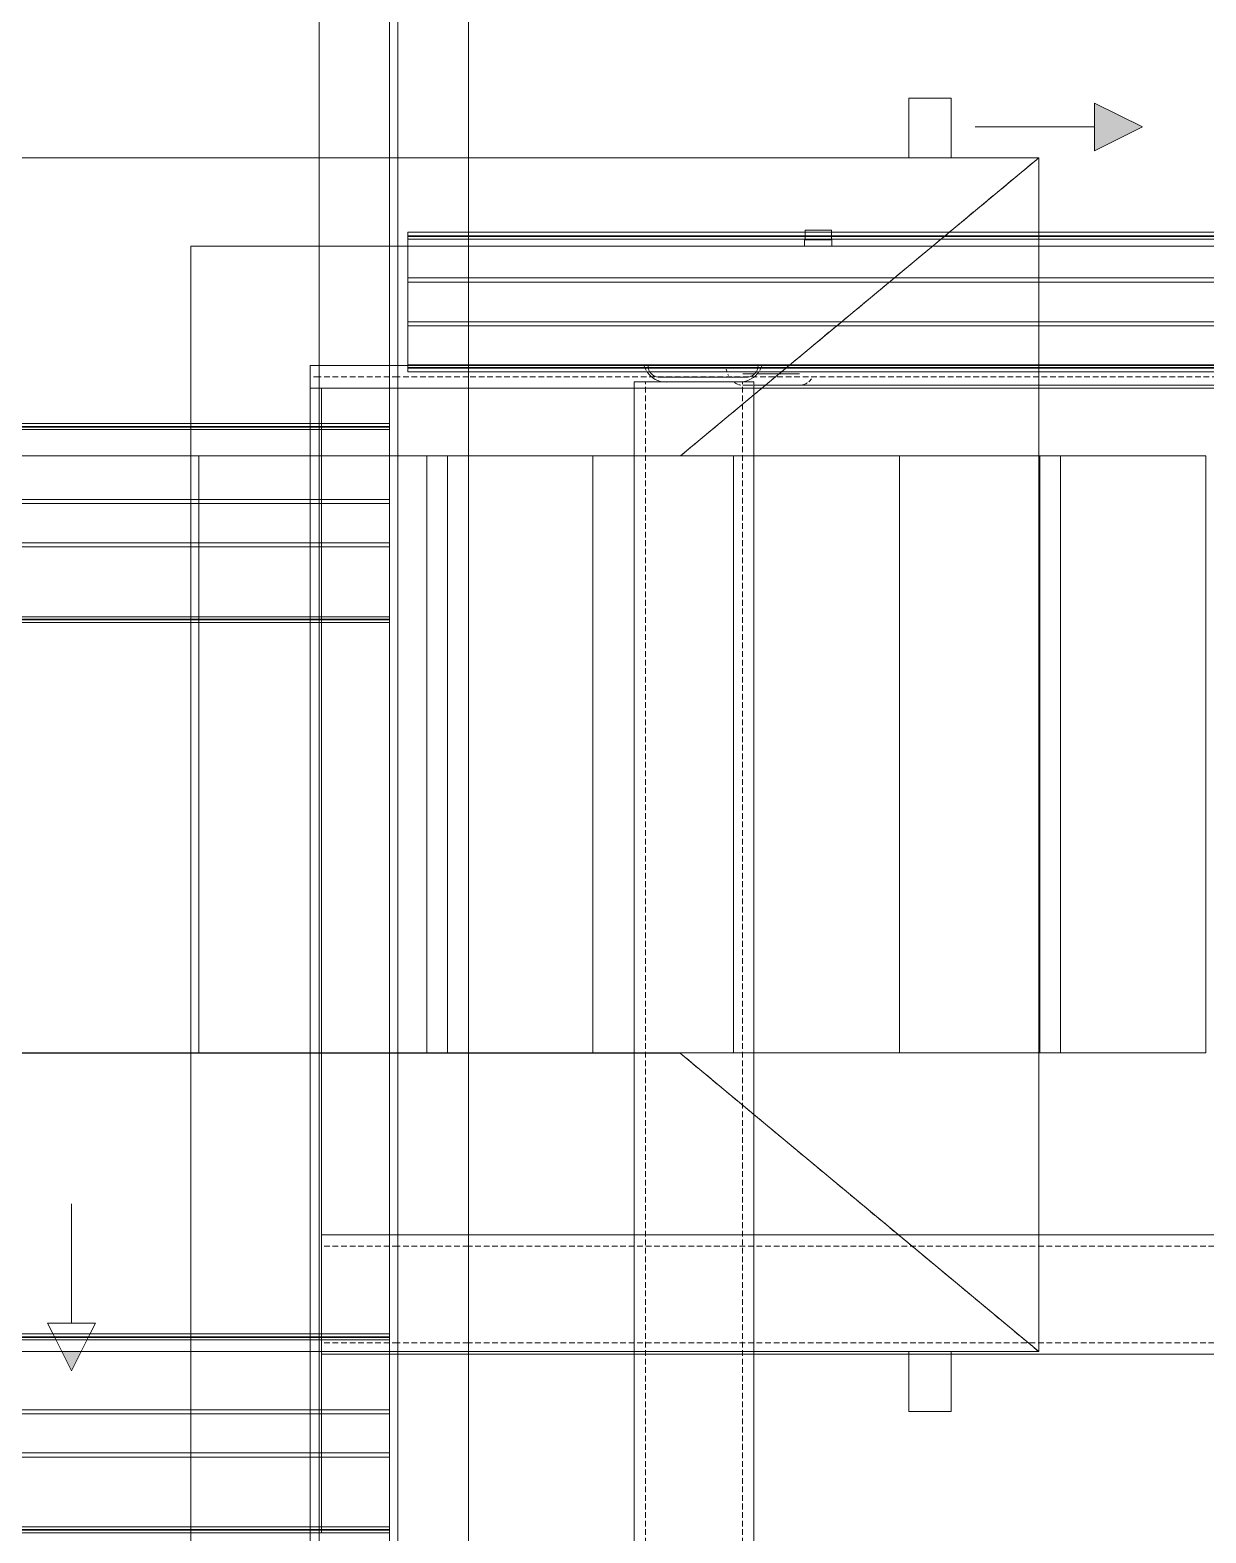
# Model space of a CAD drawing. Header units: centimetres. Extents: x -13617 to -9515, y -261 to 6553.
# Drawn here: x -11386.8 to -11288.3, y 2475.7 to 2601.6 of the extents above; entities that cross this region are included whole.
import ezdxf

# ---------------------------------------------------------------- set-up
doc = ezdxf.new("R2010")
doc.units = ezdxf.units.CM
for name, pattern in [('_Overhead', [0.47625, 0.3175, -0.15875]), ('_Overhead_2_', [0.47625, 0.3175, -0.15875]), ('Hidden', [0.714375, 0.47625, -0.238125])]:
    doc.linetypes.add(name, pattern=pattern)
for name, color, linetype, lineweight in [('A-DETL-GENF', 7, 'Continuous', 9), ('A-DETL-HDLN', 7, 'Hidden', 9), ('A-FLOR', 7, 'Continuous', 9), ('A-GLAZ', 7, 'Continuous', 9), ('I-WALL', 7, 'Continuous', 9), ('S-BEAM', 7, 'Continuous', 9), ('S-COLS', 7, 'Continuous', 9)]:
    doc.layers.add(name, color=color, linetype=linetype, lineweight=lineweight)
doc.layers.add('G-IMPT', color=7, linetype='Continuous', lineweight=9, true_color=0x4c2600)

# ---------------------------------------------------------------- blocks, each defined once
blk = doc.blocks.new('Costanera Perfil Z - Parametrizado - h_30cm-V58-Planta patio maniobras')
at = {"layer": 'S-BEAM', "color": 254, "true_color": 0xcccccc}
for p, q in [((-8.1, 548.74), (-8.34, 548.74)), ((-8.34, 548.74), (-8.1, 548.74)), ((-8.34, 548.74), (-8.34, -548.74)), ((-8.1, 548.74), (1.98, 548.74)), ((-8.1, -548.74), (-8.1, 548.74)), ((-7.84, 548.74), (-8.04, 548.74)), ((-8.04, 548.74), (-8.04, -548.74)), ((1.64, 548.74), (-7.84, 548.74)), ((-7.84, 548.74), (-7.84, -548.74)), ((-1.64, 548.74), (-1.98, 548.74)), ((-1.98, 548.74), (-0.97, 548.74)), ((-1.98, 548.74), (-1.98, 542.85)), ((-0.67, 548.74), (-1.64, 548.74)), ((-1.64, 548.74), (1.64, 548.74)), ((1.64, 548.74), (-1.64, 548.74)), ((-1.64, 548.74), (-1.64, 542.85)), ((-0.97, 548.74), (1.64, 548.74)), ((1.64, 548.74), (-0.67, 548.74)), ((1.98, 548.74), (1.64, 548.74)), ((1.64, 548.74), (1.98, 548.74)), ((1.98, 548.74), (1.64, 548.74)), ((1.64, 548.74), (1.64, -548.74)), ((1.98, 548.74), (7.84, 548.74)), ((8.04, 548.74), (1.98, 548.74)), ((1.98, 548.74), (1.98, -548.74)), ((7.84, 548.74), (8.04, 548.74)), ((7.84, 548.74), (7.84, 542.85)), ((8.04, 548.74), (8.34, 548.74)), ((8.04, 548.74), (8.04, 542.85)), ((8.34, 548.74), (8.1, 548.74)), ((8.1, 548.74), (8.1, 542.85)), ((8.34, 548.74), (8.34, 542.85)), ((-1.98, 542.85), (-1.98, -544.73)), ((-1.64, 542.85), (-1.64, -544.73)), ((7.84, 542.85), (7.84, -544.73)), ((8.04, 542.85), (8.04, -544.73)), ((8.1, 542.85), (8.1, -544.73)), ((8.34, 542.85), (8.34, -544.73))]:
    blk.add_line(p, q, dxfattribs=at)
blk = doc.blocks.new('Costanera Perfil Z - Parametrizado - h_30cm-V59-Planta patio maniobras')
at = {"layer": 'S-BEAM', "color": 254, "true_color": 0xcccccc}
for p, q in [((-8.1, 548.74), (-8.34, 548.74)), ((-8.34, 548.74), (-8.1, 548.74)), ((-8.34, 548.74), (-8.34, -548.74)), ((-8.1, 548.74), (1.98, 548.74)), ((-8.1, -548.74), (-8.1, 548.74)), ((-7.84, 548.74), (-8.04, 548.74)), ((-8.04, 548.74), (-8.04, -548.74)), ((1.64, 548.74), (-7.84, 548.74)), ((-7.84, 548.74), (-7.84, -548.74)), ((-1.64, 548.74), (-1.98, 548.74)), ((-1.98, 548.74), (-1.05, 548.74)), ((-1.98, 548.74), (-1.98, 542.85)), ((-0.75, 548.74), (-1.64, 548.74)), ((-1.64, 548.74), (1.64, 548.74)), ((1.64, 548.74), (-1.64, 548.74)), ((-1.64, 548.74), (-1.64, 542.85)), ((-1.05, 548.74), (1.64, 548.74)), ((1.64, 548.74), (-0.75, 548.74)), ((1.98, 548.74), (1.64, 548.74)), ((1.64, 548.74), (1.98, 548.74)), ((1.98, 548.74), (1.64, 548.74)), ((1.64, 548.74), (1.64, -548.74)), ((1.98, 548.74), (7.84, 548.74)), ((8.04, 548.74), (1.98, 548.74)), ((1.98, 548.74), (1.98, -548.74)), ((7.84, 548.74), (8.04, 548.74)), ((7.84, 548.74), (7.84, 542.85)), ((8.04, 548.74), (8.34, 548.74)), ((8.04, 548.74), (8.04, 542.85)), ((8.34, 548.74), (8.1, 548.74)), ((8.1, 548.74), (8.1, 542.85)), ((8.34, 548.74), (8.34, 542.85)), ((-1.98, 542.85), (-1.98, -544.73)), ((-1.64, 542.85), (-1.64, -544.73)), ((7.84, 542.85), (7.84, -544.73)), ((8.04, 542.85), (8.04, -544.73)), ((8.1, 542.85), (8.1, -544.73)), ((8.34, 542.85), (8.34, -544.73))]:
    blk.add_line(p, q, dxfattribs=at)
blk = doc.blocks.new('Costanera Perfil Z - Parametrizado - h_22cm-1718476-Planta patio maniobras')
at = {"layer": 'S-BEAM', "color": 254, "true_color": 0xcccccc}
for p, q in [((-5.84, -4427.6), (-5.84, -4807.19)), ((-5.54, -4427.6), (-5.54, -4807.19)), ((-5.5, -4807.19), (-5.5, -4427.6)), ((-5.26, -4427.6), (-5.26, -4807.19)), ((-2.01, -4427.6), (-2.01, -4807.19)), ((-1.67, -4427.6), (-1.67, -4807.19)), ((1.67, -4427.6), (1.67, -4807.19)), ((2.01, -4427.6), (2.01, -4807.19)), ((5.26, -4427.6), (5.26, -4807.19)), ((5.5, -4427.6), (5.5, -4807.19)), ((5.54, -4427.6), (5.54, -4807.19)), ((5.84, -4427.6), (5.84, -4807.19)), ((-5.5, -4807.19), (-5.84, -4807.19)), ((-5.84, -4807.19), (-5.54, -4807.19)), ((-5.5, -4807.19), (-5.26, -4807.19)), ((2.01, -4807.19), (-5.5, -4807.19)), ((-5.26, -4807.19), (1.67, -4807.19)), ((1.67, -4807.19), (-2.01, -4807.19)), ((-2.01, -4807.19), (-1.67, -4807.19)), ((-1.67, -4807.19), (1.67, -4807.19)), ((1.67, -4807.19), (-1.67, -4807.19)), ((-1.67, -4807.19), (1.67, -4807.19)), ((1.67, -4807.19), (2.01, -4807.19)), ((2.01, -4807.19), (1.67, -4807.19)), ((1.67, -4807.19), (2.01, -4807.19)), ((2.01, -4807.19), (5.5, -4807.19)), ((5.26, -4807.19), (2.01, -4807.19)), ((5.54, -4807.19), (5.26, -4807.19)), ((5.54, -4807.19), (5.84, -4807.19)), ((5.84, -4807.19), (5.54, -4807.19))]:
    blk.add_line(p, q, dxfattribs=at)
blk = doc.blocks.new('HSS Rectangular-Column - 100 x 100 mm-V136-Planta patio maniobras')
at = {"layer": 'S-COLS', "color": 253, "true_color": 0xaaaaaa}
for p, q in [((-3.65, -4.6), (3.65, -4.6)), ((2.58, -5), (-3.1, -5)), ((3.09, -5), (-3.1, -5)), ((2.81, -5), (2.59, -5)), ((3.01, -5), (2.83, -5))]:
    blk.add_line(p, q, dxfattribs=at)
for centre, radius, start, end in [((-3.1, -3.1), 1.91, 196.7223, 210), ((-3.65, -3.65), 0.953, 180, 210), ((3.65, -3.65), 0.953, 330, 0), ((3.09, -3.1), 1.91, 330, 343.2777), ((-3.1, -3.1), 1.91, 213.7714, 270), ((-3.65, -3.65), 0.952, 210.9815, 240), ((-3.65, -3.65), 0.952, 240, 270), ((3.09, -3.1), 1.9, 270, 300), ((3.65, -3.65), 0.952, 270, 300), ((3.09, -3.1), 1.9, 300, 326.2286), ((3.65, -3.65), 0.953, 300, 329.0185)]:
    blk.add_arc(centre, radius, start, end, dxfattribs=at)
blk = doc.blocks.new('HSS Square - HSS 100mm-1769973-Planta patio maniobras')
at = {"layer": 'S-BEAM', "color": 254, "true_color": 0xcccccc}
for p, q in [((-11327.07, 2572.8), (-11326.13, 2572.8)), ((-11327.07, 2571.85), (-11326.72, 2571.85)), ((-11326.72, 2571.85), (-11327.07, 2571.85)), ((-11326.72, 2571.85), (-11326.42, 2571.85)), ((-11326.42, 2571.85), (-11326.72, 2571.85)), ((-11326.42, 2571.85), (-11326.23, 2571.85)), ((-11326.23, 2571.85), (-11326.42, 2571.85)), ((-11326.16, 2571.85), (-11216.91, 2571.85)), ((-11322.33, 2571.85), (-11326.16, 2571.85)), ((-11325.93, 2572.8), (-11322.33, 2572.8))]:
    blk.add_line(p, q, dxfattribs=at)
for centre, major_axis, start_param, end_param in [((-11327.07, 2573.75), (0, 1.9), 1.869313, 1.970847), ((-11327.07, 2573.75), (0, 1.9), 2.104022, 2.181863), ((-11327.07, 2573.75), (0, 1.91), 2.653341, 2.769511), ((-11327.07, 2573.75), (0, 1.91), 2.782108, 2.879793), ((-11327.07, 2573.75), (0, 1.91), 2.914059, 3.019057), ((-11322.33, 2573.75), (0, 1.91), 3.141593, 3.391649), ((-11322.33, 2573.75), (0, 1.91), 3.403392, 3.616912), ((-11322.33, 2573.75), (0, 1.91), 3.702647, 3.912435)]:
    blk.add_ellipse(centre, major_axis=major_axis, ratio=0.764803, start_param=start_param, end_param=end_param, dxfattribs=at)
blk = doc.blocks.new('HSS Square - HSS 100mm-1770923-Planta patio maniobras')
at = {"layer": 'S-BEAM', "color": 254, "linetype": 'Hidden', "true_color": 0xcccccc}
for p, q in [((-90.57, -4.05), (-91.32, -4.05)), ((-84.68, -4.05), (-90.57, -4.05)), ((-83.97, -4.05), (-84.68, -4.05)), ((-78.07, -4.05), (-83.97, -4.05)), ((56.86, -4.05), (-78.07, -4.05))]:
    blk.add_line(p, q, dxfattribs=at)
at = {"layer": 'S-BEAM', "color": 254, "true_color": 0xcccccc}
for p, q in [((-91.32, -5), (-90.57, -5)), ((-90.57, -5), (-84.68, -5)), ((-84.68, -5), (-83.97, -5)), ((-83.97, -5), (-78.07, -5)), ((-78.07, -5), (88, -5))]:
    blk.add_line(p, q, dxfattribs=at)
blk = doc.blocks.new('HSS Square - HSS 100mm-1770948-Planta patio maniobras')
at = {"layer": 'S-BEAM', "color": 254, "true_color": 0xcccccc}
for p, q in [((-131.73, 5), (-134.69, 5)), ((-134.69, 5), (-134.69, 4.82)), ((-134.69, 5), (-134.69, 4.82)), ((-134.69, 4.74), (-134.69, 4.06)), ((-134.69, 4.74), (-134.69, 4.06)), ((-125.37, 5), (-131.73, 5)), ((-125.03, 5), (-125.37, 5)), ((-121.75, 5), (-125.03, 5)), ((-121.41, 5), (-121.75, 5)), ((-115.06, 5), (-121.41, 5)), ((-55.45, 5), (-115.06, 5)), ((-49.09, 5), (-55.45, 5)), ((-48.75, 5), (-49.09, 5)), ((-45.47, 5), (-48.75, 5)), ((-45.13, 5), (-45.47, 5)), ((-38.78, 5), (-45.13, 5))]:
    blk.add_line(p, q, dxfattribs=at)
blk = doc.blocks.new('HSS Square - HSS 100mm-1770984-Planta patio maniobras')
at = {"layer": 'S-BEAM', "color": 254, "true_color": 0xcccccc}
for p, q in [((-84.68, 5), (-90.38, 5)), ((-90.38, 5), (-90.38, 4.94)), ((-90.38, 5), (-90.38, 4.94)), ((-90.38, 4.94), (-90.38, 4.05)), ((-90.38, 4.94), (-90.38, 4.74)), ((-90.38, 4.74), (-90.38, 3.59)), ((-90.38, 4.05), (-90.38, 4.02)), ((-90.38, 4.02), (-90.38, 4.05)), ((-90.38, 4.02), (-90.38, 4.05)), ((-90.38, 3.92), (-90.38, 4.02)), ((-90.38, 3.92), (-90.38, 4.02)), ((-90.38, 3.93), (-90.38, 3.59)), ((-90.38, 3.77), (-90.38, 3.92)), ((-90.38, 3.77), (-90.38, 3.92)), ((-83.97, 5), (-84.68, 5)), ((-78.07, 5), (-83.97, 5)), ((88, 5), (-78.07, 5)), ((-90.38, 3.59), (-90.38, 3.77)), ((-90.38, 3.59), (-90.38, 3.77)), ((-90.38, 3.59), (-90.38, 3.09)), ((-90.38, 3.57), (-90.38, 3.09)), ((-90.38, 3.34), (-90.38, 3.57)), ((-90.38, 3.09), (-90.38, 3.57)), ((-90.38, 3.09), (-90.38, 3.34)), ((-90.38, 3.09), (-90.38, -3.1)), ((-90.38, -3.1), (-90.38, 3.09)), ((-90.38, -3.1), (-90.38, 3.09)), ((-90.38, 3.09), (-90.38, -3.1)), ((-90.38, -3.1), (-90.38, -3.3)), ((-90.38, -3.1), (-90.38, -3.3)), ((-90.38, -3.3), (-90.38, -3.1)), ((-90.38, -3.3), (-90.38, -3.1)), ((-90.38, -3.3), (-90.38, -3.54)), ((-90.38, -3.34), (-90.38, -3.54)), ((-90.38, -3.54), (-90.38, -3.34)), ((-90.38, -3.54), (-90.38, -3.34)), ((-90.38, -3.59), (-90.38, -3.93)), ((-90.38, -3.59), (-90.38, -4.05)), ((-90.38, -4.02), (-90.38, -3.59)), ((-90.38, -3.77), (-90.38, -3.59)), ((-90.38, -3.92), (-90.38, -3.77)), ((-90.38, -4.02), (-90.38, -3.92)), ((-90.38, -4.05), (-90.38, -4.02)), ((-90.38, -4.05), (-90.38, -4.02)), ((-90.38, -4.05), (-90.38, -4.44)), ((-90.38, -4.05), (-90.38, -4.94)), ((-90.38, -4.44), (-90.38, -4.74)), ((-90.38, -4.74), (-90.38, -4.94)), ((-90.38, -4.94), (-90.38, -5)), ((-90.38, -4.94), (-90.38, -5)), ((-90.38, -5), (-84.68, -5)), ((-84.68, -5), (-83.97, -5)), ((-83.97, -5), (-78.07, -5)), ((-78.07, -5), (88, -5))]:
    blk.add_line(p, q, dxfattribs=at)
at = {"layer": 'S-BEAM', "color": 254, "linetype": 'Hidden', "true_color": 0xcccccc}
for p, q in [((-84.68, 4.05), (-90.38, 4.05)), ((-83.97, 4.05), (-84.68, 4.05)), ((-78.07, 4.05), (-83.97, 4.05)), ((88, 4.05), (-78.07, 4.05)), ((-84.68, -4.05), (-90.38, -4.05)), ((-83.97, -4.05), (-84.68, -4.05)), ((-78.07, -4.05), (-83.97, -4.05)), ((88, -4.05), (-78.07, -4.05))]:
    blk.add_line(p, q, dxfattribs=at)
blk = doc.blocks.new('HSS Square - HSS 100mm-1771031-Planta patio maniobras')
at = {"layer": 'S-BEAM', "color": 254, "true_color": 0xcccccc}
for p, q in [((1.4, 5), (-135.22, 5)), ((-135.22, 5), (-135.22, 4.05)), ((-135.22, 5), (-135.22, 4.74)), ((-135.22, 4.74), (-135.22, 4.44)), ((-135.22, 4.44), (-135.22, 4.05)), ((-135.22, 4.05), (-135.22, 3.86)), ((-135.22, 3.92), (-135.22, 4.05)), ((-135.22, 4.02), (-135.22, 4.05)), ((-135.22, 3.92), (-135.22, 4.02)), ((-135.22, 3.86), (-135.22, 3.09)), ((-135.22, 3.77), (-135.22, 3.59)), ((-135.22, 3.59), (-135.22, 3.77)), ((-135.22, 3.59), (-135.22, 3.77)), ((-135.22, 3.57), (-135.22, 3.09)), ((-135.22, 3.34), (-135.22, 3.57)), ((-135.22, 3.09), (-135.22, 3.57)), ((-135.22, 3.09), (-135.22, 3.34)), ((-135.22, 3.09), (-135.22, -2.33)), ((-135.22, -3.1), (-135.22, 3.09)), ((-135.22, -2.33), (-135.22, 3.09)), ((-135.22, 3.09), (-135.22, -2.33)), ((-135.22, -2.33), (-135.22, -3.1)), ((-135.22, -3.1), (-135.22, -2.33)), ((-135.22, -2.33), (-135.22, -3.1)), ((-135.22, -3.1), (-135.22, -3.57)), ((-135.22, -3.1), (-135.22, -4.44)), ((-135.22, -3.57), (-135.22, -3.1)), ((-135.22, -3.57), (-135.22, -3.1)), ((-135.22, -3.59), (-135.22, -3.93)), ((-135.22, -3.77), (-135.22, -3.59)), ((-135.22, -4.05), (-135.22, -3.59)), ((-135.22, -4.05), (-135.22, -3.77)), ((-135.22, -4.05), (-135.22, -4.94)), ((-135.22, -4.44), (-135.22, -5)), ((-135.22, -4.94), (-135.22, -5)), ((-135.22, -5), (1.4, -5))]:
    blk.add_line(p, q, dxfattribs=at)
at = {"layer": 'S-BEAM', "color": 254, "linetype": 'Hidden', "true_color": 0xcccccc}
for p, q in [((1.4, 4.05), (-135.22, 4.05)), ((1.4, -4.05), (-135.22, -4.05))]:
    blk.add_line(p, q, dxfattribs=at)
blk = doc.blocks.new('PQ_RVR_EST-01_ZZ_ZZ_MO_T_A_rvt-1-Planta patio maniobras')
at = {"layer": 'S-BEAM', "color": 254, "true_color": 0xcccccc}
for p, q in [((-11355.96, 3399.58), (-11355.96, 2288.41)), ((-11355.96, 2186.2), (-11355.96, 2694.59)), ((-11350.06, 2584.66), (-11350.06, 2694.59)), ((-11350.06, 2694.59), (-11350.06, 2584.66)), ((-11350.06, 2694.59), (-11350.06, 2584.66)), ((-11350.06, 2689.69), (-11350.06, 2584.66)), ((-11362.56, 2634.2), (-11362.56, 2568.62)), ((-11362.56, 2634.2), (-11362.56, 2568.62)), ((-11356.67, 2634.2), (-11356.67, 2568.62)), ((-11362.56, 2627.84), (-11362.56, 2568.62)), ((-11362.56, 2627.84), (-11362.56, 2568.62)), ((-11356.67, 2627.84), (-11356.67, 2568.62)), ((-11350.06, 2580.84), (-11350.06, 2584.66)), ((-11350.06, 2584.66), (-11350.06, 2580.84)), ((-11350.06, 2584.66), (-11350.06, 2580.84)), ((-11350.06, 2584.66), (-11350.06, 2580.84)), ((-11350.06, 2580.49), (-11350.06, 2580.84)), ((-11350.06, 2580.84), (-11350.06, 2580.49)), ((-11350.06, 2580.84), (-11350.06, 2580.49)), ((-11350.06, 2580.84), (-11350.06, 2580.49)), ((-11350.06, 2577.16), (-11350.06, 2580.49)), ((-11350.06, 2580.49), (-11350.06, 2577.16)), ((-11350.06, 2580.49), (-11350.06, 2577.16)), ((-11350.06, 2580.49), (-11350.06, 2577.16)), ((-11350.06, 2576.81), (-11350.06, 2577.16)), ((-11350.06, 2577.16), (-11350.06, 2576.81)), ((-11350.06, 2577.16), (-11350.06, 2576.81)), ((-11350.06, 2577.16), (-11350.06, 2576.81)), ((-11350.06, 2572.98), (-11350.06, 2576.81)), ((-11350.06, 2576.81), (-11350.06, 2572.98)), ((-11350.06, 2576.81), (-11350.06, 2572.98)), ((-11350.06, 2576.81), (-11350.06, 2572.98)), ((-11350.06, 2435.49), (-11350.06, 2572.98)), ((-11350.06, 2572.98), (-11350.06, 2435.49)), ((-11350.06, 2572.98), (-11350.06, 2435.49)), ((-11350.06, 2572.98), (-11350.06, 2435.49)), ((-11362.56, 2568.62), (-11362.56, 2561.26)), ((-11362.56, 2568.62), (-11362.56, 2561.33)), ((-11362.56, 2568.62), (-11362.56, 2562.26)), ((-11362.56, 2568.62), (-11362.56, 2562.26)), ((-11356.67, 2568.62), (-11356.67, 2561.33)), ((-11356.67, 2568.62), (-11356.67, 2562.26)), ((-11362.56, 2562.26), (-11362.56, 2561.93)), ((-11362.56, 2562.26), (-11362.56, 2561.93)), ((-11362.56, 2561.93), (-11362.56, 2558.64)), ((-11362.56, 2561.93), (-11362.56, 2558.64)), ((-11356.67, 2562.26), (-11356.67, 2561.93)), ((-11356.67, 2561.93), (-11356.67, 2558.64)), ((-11362.56, 2561.33), (-11362.56, 2558.64)), ((-11362.56, 2561.26), (-11362.56, 2558.64)), ((-11356.67, 2561.33), (-11356.67, 2558.64)), ((-11362.56, 2558.64), (-11362.56, 2558.31)), ((-11362.56, 2558.64), (-11362.56, 2558.31)), ((-11362.56, 2558.64), (-11362.56, 2558.31)), ((-11362.56, 2558.64), (-11362.56, 2558.31)), ((-11362.56, 2558.31), (-11362.56, 2492.34)), ((-11362.56, 2558.31), (-11362.56, 2492.34)), ((-11362.56, 2558.31), (-11362.56, 2551.95)), ((-11362.56, 2558.31), (-11362.56, 2551.95)), ((-11356.67, 2558.64), (-11356.67, 2558.31)), ((-11356.67, 2558.64), (-11356.67, 2558.31)), ((-11356.67, 2558.31), (-11356.67, 2492.34)), ((-11356.67, 2558.31), (-11356.67, 2551.95)), ((-11362.56, 2551.95), (-11362.56, 2492.34)), ((-11362.56, 2551.95), (-11362.56, 2492.34)), ((-11356.67, 2551.95), (-11356.67, 2492.34)), ((-11362.56, 2492.34), (-11362.56, 2485.05)), ((-11362.56, 2492.34), (-11362.56, 2485.12)), ((-11362.56, 2492.34), (-11362.56, 2485.98)), ((-11362.56, 2492.34), (-11362.56, 2485.98)), ((-11356.67, 2492.34), (-11356.67, 2485.12)), ((-11356.67, 2492.34), (-11356.67, 2485.98)), ((-11362.56, 2485.98), (-11362.56, 2485.65)), ((-11362.56, 2485.98), (-11362.56, 2485.65)), ((-11356.67, 2485.98), (-11356.67, 2485.65)), ((-11362.56, 2485.65), (-11362.56, 2482.36)), ((-11362.56, 2485.65), (-11362.56, 2482.36)), ((-11362.56, 2485.12), (-11362.56, 2482.36)), ((-11362.56, 2485.05), (-11362.56, 2482.36)), ((-11356.67, 2485.65), (-11356.67, 2482.36)), ((-11356.67, 2485.12), (-11356.67, 2482.36)), ((-11362.56, 2482.36), (-11362.56, 2482.03)), ((-11362.56, 2482.36), (-11362.56, 2482.03)), ((-11362.56, 2482.36), (-11362.56, 2482.03)), ((-11362.56, 2482.36), (-11362.56, 2482.03)), ((-11356.67, 2482.36), (-11356.67, 2482.03)), ((-11356.67, 2482.36), (-11356.67, 2482.03)), ((-11362.56, 2482.03), (-11362.56, 2409.87)), ((-11362.56, 2482.03), (-11362.56, 2409.87)), ((-11362.56, 2482.03), (-11362.56, 2475.67)), ((-11362.56, 2482.03), (-11362.56, 2475.67)), ((-11356.67, 2482.03), (-11356.67, 2409.87)), ((-11356.67, 2482.03), (-11356.67, 2475.67)), ((-11362.56, 2475.67), (-11362.56, 2409.87))]:
    blk.add_line(p, q, dxfattribs=at)
at = {"layer": 'S-BEAM', "color": 254, "linetype": '_Overhead', "lineweight": 9, "true_color": 0xd4d4d4}
for name, p, rotation in [('Costanera Perfil Z - Parametrizado - h_22cm-1718476-Planta patio maniobras', (-6547.93, 2578.82), 269.9999999999998), ('HSS Square - HSS 100mm-1771031-Planta patio maniobras', (-11331.16, 2436.9), 270), ('HSS Square - HSS 100mm-1770948-Planta patio maniobras', (-11367.37, 2436.9), 270), ('Costanera Perfil Z - Parametrizado - h_30cm-V58-Planta patio maniobras', (-11905.41, 2560.29), 269.9999999999998), ('Costanera Perfil Z - Parametrizado - h_30cm-V59-Planta patio maniobras', (-11905.41, 2484.01), 269.9999999999998)]:
    blk.add_blockref(name, p, dxfattribs=dict(at, rotation=rotation))
for name, p in [('HSS Square - HSS 100mm-1769973-Planta patio maniobras', (0, 0)), ('HSS Square - HSS 100mm-1770923-Planta patio maniobras', (-11271.99, 2576.59)), ('HSS Square - HSS 100mm-1770984-Planta patio maniobras', (-11271.99, 2495.64))]:
    blk.add_blockref(name, p, dxfattribs=at)
at = {"layer": 'S-COLS', "color": 254, "linetype": '_Overhead', "lineweight": 9, "true_color": 0xd4d4d4}
blk.add_blockref('HSS Rectangular-Column - 100 x 100 mm-V136-Planta patio maniobras', (-11330.4, 2577.12), dxfattribs=at)
blk = doc.blocks.new('Windows_Opening-Slide_Strugal_S70P_Two-Leaf_INT - 1_00 x 2_40-1794375-Planta patio maniobras')
at = {"layer": 'A-DETL-GENF', "true_color": 0xe2e2e2}
for points in [[(60, -13), (56, -15), (60, -17)], [(-56, -15), (-57.6, -14.2), (-57.6, -15.8)]]:
    blk.add_hatch(color=254, dxfattribs=at).paths.add_polyline_path(points)
at = {"layer": 'A-DETL-GENF', "color": 253, "true_color": 0xaaaaaa}
for p, q in [((-60, -13), (-60, -17)), ((-59.08, -13.46), (-60, -13)), ((-56, -15), (-59.08, -13.46)), ((60, -13), (56, -15)), ((60, -17), (60, -13)), ((-60, -15), (-70, -15)), ((-59.08, -16.54), (-56, -15)), ((56, -15), (60, -17)), ((60, -15), (70, -15)), ((-60, -17), (-59.08, -16.54))]:
    blk.add_line(p, q, dxfattribs=at)
at = {"layer": 'A-GLAZ', "color": 253, "true_color": 0xaaaaaa}
for p, q in [((112, -5), (112, -5.55)), ((114.3, -5.55), (114.3, -5)), ((112, -5.55), (114.3, -5.55)), ((112.05, -6.35), (112.05, -5.55)), ((114.25, -5.55), (114.25, -6.35)), ((112.05, -6.35), (114.25, -6.35)), ((112.55, -6.36), (112.62, -6.36)), ((112.55, -6.36), (113.06, -6.36)), ((112.55, -6.36), (112.69, -6.36)), ((113.05, -6.36), (112.62, -6.36)), ((112.7, -6.36), (112.64, -6.36)), ((112.7, -6.36), (112.64, -6.36)), ((112.69, -6.36), (113.05, -6.36)), ((113.73, -6.36), (112.69, -6.36)), ((113.06, -6.36), (112.7, -6.36)), ((112.7, -6.36), (113.43, -6.36)), ((113.11, -6.36), (113.05, -6.36)), ((113.06, -6.36), (113.2, -6.36)), ((113.06, -6.36), (113.2, -6.36)), ((113.43, -6.36), (113.52, -6.36)), ((113.52, -6.36), (113.65, -6.36)), ((113.65, -6.36), (113.73, -6.36))]:
    blk.add_line(p, q, dxfattribs=at)
blk = doc.blocks.new('Windows_Opening-Slide_Strugal_S70P_Two-Leaf_INT - 1_20 x 1_00-1585967-Planta patio maniobras')
at = {"layer": 'A-DETL-GENF', "true_color": 0xe2e2e2}
for points in [[(-30, -13), (-30, -17), (-26, -15)], [(30, -13), (26, -15), (30, -17)]]:
    blk.add_hatch(color=254, dxfattribs=at).paths.add_polyline_path(points)
at = {"layer": 'A-DETL-GENF', "color": 253, "true_color": 0xaaaaaa}
for p, q in [((-30, -13), (-30, -17)), ((-26, -15), (-30, -13)), ((30, -13), (26, -15)), ((30, -17), (30, -13)), ((-30, -15), (-40, -15)), ((-30, -17), (-26, -15)), ((26, -15), (30, -17)), ((30, -15), (40, -15))]:
    blk.add_line(p, q, dxfattribs=at)
at = {"layer": 'A-GLAZ', "color": 253, "true_color": 0xaaaaaa}
for p, q in [((52, -5), (52, -5.55)), ((54.3, -5.55), (54.3, -5)), ((52, -5.55), (54.3, -5.55)), ((52.05, -6.17), (52.05, -5.55)), ((52.05, -6.35), (52.05, -6.17)), ((54.25, -5.55), (54.25, -6.17)), ((54.25, -6.17), (54.25, -6.35)), ((52.05, -6.35), (54.25, -6.35)), ((52.55, -6.36), (52.62, -6.36)), ((52.55, -6.36), (53.06, -6.36)), ((52.55, -6.36), (52.69, -6.36)), ((53.05, -6.36), (52.62, -6.36)), ((52.7, -6.36), (52.64, -6.36)), ((52.7, -6.36), (52.64, -6.36)), ((52.69, -6.36), (53.05, -6.36)), ((53.73, -6.36), (52.69, -6.36)), ((53.06, -6.36), (52.7, -6.36)), ((52.7, -6.36), (53.43, -6.36)), ((53.11, -6.36), (53.05, -6.36)), ((53.06, -6.36), (53.2, -6.36)), ((53.06, -6.36), (53.2, -6.36)), ((53.43, -6.36), (53.52, -6.36)), ((53.52, -6.36), (53.65, -6.36)), ((53.65, -6.36), (53.73, -6.36))]:
    blk.add_line(p, q, dxfattribs=at)
blk = doc.blocks.new('PQ_RVR_ARQ-01_ZZ_ZZ_MO_T_A_rvt-1-Planta patio maniobras')
at = {"layer": 'A-FLOR', "color": 254, "linetype": '_Overhead_2_', "true_color": 0xd4d4d4}
for p, q in [((-11363.31, 2568.62), (-11363.31, 2573.49)), ((-11363.31, 2573.49), (-11363.31, 2568.62)), ((-11363.31, 2568.62), (-11363.31, 2573.49)), ((-11363.31, 2573.49), (-11363.31, 2568.62)), ((-11362.56, 2573.49), (-11363.31, 2573.49)), ((-11362.56, 2573.49), (-11356.67, 2573.49)), ((-11356.67, 2573.49), (-11362.56, 2573.49)), ((-11362.56, 2573.49), (-11356.67, 2573.49)), ((-11356.67, 2573.49), (-11362.56, 2573.49)), ((-11356.67, 2573.49), (-11355.96, 2573.49)), ((-11355.96, 2573.49), (-11356.67, 2573.49)), ((-11356.67, 2573.49), (-11355.96, 2573.49)), ((-11355.96, 2573.49), (-11356.67, 2573.49)), ((-11355.96, 2573.49), (-11355.12, 2573.49)), ((-11355.12, 2573.49), (-11355.96, 2573.49)), ((-11355.96, 2573.49), (-11355.12, 2573.49)), ((-11355.12, 2573.49), (-11355.96, 2573.49)), ((-11355.12, 2573.49), (-11350.06, 2573.49)), ((-11350.06, 2573.49), (-11355.12, 2573.49)), ((-11355.12, 2573.49), (-11350.06, 2573.49)), ((-11350.06, 2573.49), (-11355.12, 2573.49)), ((-11350.06, 2573.49), (-11327.6, 2573.49)), ((-11327.6, 2573.49), (-11350.06, 2573.49)), ((-11350.06, 2573.49), (-11183.99, 2573.49)), ((-11183.99, 2573.49), (-11350.06, 2573.49)), ((-11327.6, 2573.49), (-11215.68, 2573.49)), ((-11207.6, 2573.49), (-11327.6, 2573.49)), ((-11363.31, 2562.26), (-11363.31, 2568.62)), ((-11363.31, 2568.62), (-11363.31, 2562.26)), ((-11363.31, 2562.26), (-11363.31, 2568.62)), ((-11363.31, 2568.62), (-11363.31, 2562.26)), ((-11363.31, 2561.93), (-11363.31, 2562.26)), ((-11363.31, 2562.26), (-11363.31, 2561.93)), ((-11363.31, 2561.93), (-11363.31, 2562.26)), ((-11363.31, 2562.26), (-11363.31, 2561.93)), ((-11363.31, 2558.64), (-11363.31, 2561.93)), ((-11363.31, 2561.93), (-11363.31, 2558.64)), ((-11363.31, 2558.64), (-11363.31, 2561.93)), ((-11363.31, 2561.93), (-11363.31, 2558.64)), ((-11363.31, 2558.31), (-11363.31, 2558.64)), ((-11363.31, 2558.64), (-11363.31, 2558.31)), ((-11363.31, 2558.31), (-11363.31, 2558.64)), ((-11363.31, 2558.64), (-11363.31, 2558.31)), ((-11363.31, 2553.26), (-11363.31, 2558.31)), ((-11363.31, 2558.31), (-11363.31, 2553.26)), ((-11363.31, 2551.95), (-11363.31, 2558.31)), ((-11363.31, 2558.31), (-11363.31, 2551.95)), ((-11363.31, 2551.95), (-11363.31, 2553.26)), ((-11363.31, 2553.26), (-11363.31, 2551.95)), ((-11363.31, 2492.34), (-11363.31, 2551.95)), ((-11363.31, 2551.95), (-11363.31, 2492.34)), ((-11363.31, 2492.34), (-11363.31, 2551.95)), ((-11363.31, 2551.95), (-11363.31, 2492.34)), ((-11363.31, 2485.98), (-11363.31, 2492.34)), ((-11363.31, 2492.34), (-11363.31, 2485.98)), ((-11363.31, 2485.98), (-11363.31, 2492.34)), ((-11363.31, 2492.34), (-11363.31, 2485.98)), ((-11363.31, 2485.65), (-11363.31, 2485.98)), ((-11363.31, 2485.98), (-11363.31, 2485.65)), ((-11363.31, 2485.65), (-11363.31, 2485.98)), ((-11363.31, 2485.98), (-11363.31, 2485.65)), ((-11363.31, 2482.36), (-11363.31, 2485.65)), ((-11363.31, 2485.65), (-11363.31, 2482.36)), ((-11363.31, 2482.36), (-11363.31, 2485.65)), ((-11363.31, 2485.65), (-11363.31, 2482.36)), ((-11363.31, 2482.03), (-11363.31, 2482.36)), ((-11363.31, 2482.36), (-11363.31, 2482.03)), ((-11363.31, 2482.03), (-11363.31, 2482.36)), ((-11363.31, 2482.36), (-11363.31, 2482.03)), ((-11363.31, 2475.67), (-11363.31, 2482.03)), ((-11363.31, 2482.03), (-11363.31, 2475.67)), ((-11363.31, 2475.67), (-11363.31, 2482.03)), ((-11363.31, 2482.03), (-11363.31, 2475.67)), ((-11363.31, 2409.87), (-11363.31, 2475.67)), ((-11363.31, 2475.67), (-11363.31, 2409.87)), ((-11363.31, 2409.87), (-11363.31, 2475.67)), ((-11363.31, 2475.67), (-11363.31, 2409.87))]:
    blk.add_line(p, q, dxfattribs=at)
at = {"layer": 'I-WALL', "color": 253, "true_color": 0xaaaaaa}
for p, q in [((-11373.31, 2583.49), (-11362.56, 2583.49)), ((-11373.31, 2583.49), (-11373.31, 2573.49)), ((-11362.56, 2583.49), (-11356.67, 2583.49)), ((-11356.67, 2583.49), (-11355.96, 2583.49)), ((-11355.96, 2583.49), (-11355.12, 2583.49)), ((-11355.12, 2583.49), (-11350.06, 2583.49)), ((-11350.06, 2583.49), (-11183.99, 2583.49)), ((-11373.31, 2568.62), (-11373.31, 2573.49)), ((-11362.56, 2573.49), (-11363.31, 2573.49)), ((-11363.31, 2573.49), (-11363.31, 2568.62)), ((-11363.31, 2568.62), (-11363.31, 2573.49)), ((-11362.56, 2573.49), (-11356.67, 2573.49)), ((-11356.67, 2573.49), (-11362.56, 2573.49)), ((-11356.67, 2573.49), (-11355.96, 2573.49)), ((-11355.96, 2573.49), (-11356.67, 2573.49)), ((-11355.96, 2573.49), (-11355.12, 2573.49)), ((-11355.12, 2573.49), (-11355.96, 2573.49)), ((-11355.12, 2573.49), (-11350.06, 2573.49)), ((-11350.06, 2573.49), (-11355.12, 2573.49)), ((-11350.06, 2573.49), (-11327.6, 2573.49)), ((-11183.99, 2573.49), (-11350.06, 2573.49)), ((-11327.6, 2573.49), (-11215.68, 2573.49)), ((-11327.6, 2573.49), (-11207.6, 2573.49)), ((-11207.6, 2573.49), (-11327.6, 2573.49)), ((-11373.31, 2562.26), (-11373.31, 2568.62)), ((-11363.31, 2568.62), (-11363.31, 2562.26)), ((-11363.31, 2562.26), (-11363.31, 2568.62)), ((-11373.31, 2561.93), (-11373.31, 2562.26)), ((-11373.31, 2558.64), (-11373.31, 2561.93)), ((-11363.31, 2562.26), (-11363.31, 2561.93)), ((-11363.31, 2561.93), (-11363.31, 2562.26)), ((-11363.31, 2561.93), (-11363.31, 2558.64)), ((-11363.31, 2558.64), (-11363.31, 2561.93)), ((-11373.31, 2558.31), (-11373.31, 2558.64)), ((-11373.31, 2551.95), (-11373.31, 2558.31)), ((-11363.31, 2558.64), (-11363.31, 2558.31)), ((-11363.31, 2558.31), (-11363.31, 2558.64)), ((-11363.31, 2558.31), (-11363.31, 2551.95)), ((-11363.31, 2553.26), (-11363.31, 2558.31)), ((-11363.31, 2551.95), (-11363.31, 2553.26)), ((-11363.31, 2551.95), (-11363.31, 2553.26)), ((-11363.31, 2553.26), (-11363.31, 2551.95)), ((-11373.31, 2492.34), (-11373.31, 2551.95)), ((-11363.31, 2551.95), (-11363.31, 2492.34)), ((-11363.31, 2492.34), (-11363.31, 2551.95)), ((-11363.31, 2492.34), (-11363.31, 2551.95)), ((-11363.31, 2551.95), (-11363.31, 2492.34)), ((-11373.31, 2485.98), (-11373.31, 2492.34)), ((-11363.31, 2492.34), (-11363.31, 2485.98)), ((-11363.31, 2485.98), (-11363.31, 2492.34)), ((-11363.31, 2485.98), (-11363.31, 2492.34)), ((-11363.31, 2492.34), (-11363.31, 2485.98)), ((-11373.31, 2485.65), (-11373.31, 2485.98)), ((-11363.31, 2485.98), (-11363.31, 2485.65)), ((-11363.31, 2485.65), (-11363.31, 2485.98)), ((-11363.31, 2485.65), (-11363.31, 2485.98)), ((-11363.31, 2485.98), (-11363.31, 2485.65)), ((-11373.31, 2482.36), (-11373.31, 2485.65)), ((-11363.31, 2485.65), (-11363.31, 2482.36)), ((-11363.31, 2482.36), (-11363.31, 2485.65)), ((-11363.31, 2482.36), (-11363.31, 2485.65)), ((-11363.31, 2485.65), (-11363.31, 2482.36)), ((-11373.31, 2482.03), (-11373.31, 2482.36)), ((-11363.31, 2482.36), (-11363.31, 2482.03)), ((-11363.31, 2482.03), (-11363.31, 2482.36)), ((-11363.31, 2482.03), (-11363.31, 2482.36)), ((-11363.31, 2482.36), (-11363.31, 2482.03)), ((-11373.31, 2475.67), (-11373.31, 2482.03)), ((-11363.31, 2482.03), (-11363.31, 2475.67)), ((-11363.31, 2475.67), (-11363.31, 2482.03)), ((-11363.31, 2475.67), (-11363.31, 2482.03)), ((-11363.31, 2482.03), (-11363.31, 2475.67)), ((-11373.31, 2409.87), (-11373.31, 2475.67)), ((-11363.31, 2475.67), (-11363.31, 2409.87)), ((-11363.31, 2409.87), (-11363.31, 2475.67)), ((-11363.31, 2409.87), (-11363.31, 2475.67)), ((-11363.31, 2475.67), (-11363.31, 2409.87))]:
    blk.add_line(p, q, dxfattribs=at)
at = {"layer": 'A-GLAZ', "color": 254, "lineweight": 18, "true_color": 0xd4d4d4}
for name, p, rotation in [('Windows_Opening-Slide_Strugal_S70P_Two-Leaf_INT - 1_20 x 1_00-1585967-Planta patio maniobras', (-11267.6, 2578.49), 180), ('Windows_Opening-Slide_Strugal_S70P_Two-Leaf_INT - 1_00 x 2_40-1794375-Planta patio maniobras', (-11368.31, 2433.26), 270)]:
    blk.add_blockref(name, p, dxfattribs=dict(at, rotation=rotation))
blk = doc.blocks.new('EQ-01-011 - EQ-01-011_dwg_Agrupar_874-1521379-Planta patio maniobras')
at = {"layer": 'A-DETL-HDLN'}
for p, q in [((29.98, 41.03), (29.98, 52.79)), ((79.98, 41.03), (79.98, 52.79)), ((29.98, 15.36), (29.98, 27.12)), ((79.98, 15.36), (79.98, 27.12)), ((29.98, -17.65), (29.98, 1.46)), ((79.98, -17.65), (79.98, 1.46)), ((79.98, -17.65), (29.98, -17.65)), ((29.98, -32.99), (29.98, -17.65)), ((79.98, -17.65), (29.98, -17.65)), ((79.98, -17.65), (79.98, -32.99))]:
    blk.add_line(p, q, dxfattribs=at)
at = {"layer": 'G-IMPT', "color": 254, "true_color": 0xcccccc}
for p, q in [((29.98, 41.03), (29.98, 52.79)), ((79.98, 41.03), (79.98, 52.79)), ((29.98, 15.36), (29.98, 27.12)), ((79.98, 15.36), (79.98, 27.12)), ((29.98, -17.65), (29.98, 1.46)), ((79.98, -17.65), (79.98, 1.46)), ((79.98, -17.65), (29.98, -17.65)), ((29.98, -32.99), (29.98, -17.65)), ((79.98, -17.65), (29.98, -17.65)), ((79.98, -17.65), (79.98, -32.99))]:
    blk.add_line(p, q, dxfattribs=at)
at = {"layer": 'G-IMPT', "color": 251, "true_color": 0x666666}
for p, q in [((29.98, 41.03), (29.98, 52.79)), ((29.98, 52.79), (29.98, 41.03)), ((79.98, 52.79), (79.98, 41.03)), ((79.98, 41.03), (79.98, 52.79)), ((29.98, 15.36), (29.98, 27.12)), ((29.98, 27.12), (29.98, 15.36)), ((79.98, 27.12), (79.98, 15.36)), ((79.98, 15.36), (79.98, 27.12)), ((29.98, -17.65), (29.98, 1.46)), ((29.98, 1.46), (29.98, -17.65)), ((29.98, -17.65), (79.98, -17.65))]:
    blk.add_line(p, q, dxfattribs=at)
at = {"layer": 'G-IMPT', "color": 251, "true_color": 0x666666, "flags": 128}
blk.add_lwpolyline([(79.98, 1.46), (79.98, -17.65)], close=True, dxfattribs=at)
blk.add_lwpolyline([(79.98, -32.99), (79.98, -17.65), (29.98, -17.65), (29.98, -32.99)], dxfattribs=at)
blk.add_lwpolyline([(79.98, -32.99), (79.98, -17.65), (29.98, -17.65), (29.98, -32.99)], dxfattribs=at)
blk = doc.blocks.new('EQ-01-011 - EQ-01-011_dwg_Agrupar_1695-1521380-Planta patio maniobras')
at = {"layer": 'A-DETL-HDLN'}
for p, q in [((105, 52.7), (5, 52.7)), ((5, 52.7), (5, -220.39)), ((29.98, 52.7), (5, 52.7)), ((5, 45.37), (5, 52.7)), ((29.98, 22.68), (5, 52.7)), ((105, 52.7), (79.98, 52.7)), ((80, 22.66), (105, 52.7)), ((105, -220.39), (105, 52.7)), ((105, 52.7), (105, 45.37)), ((5, -86), (5, 41.81)), ((105, 41.81), (105, -86)), ((80, 22.66), (80, -190.35))]:
    blk.add_line(p, q, dxfattribs=at)
at = {"layer": 'G-IMPT', "color": 253, "true_color": 0x999999}
for p, q in [((105, 52.7), (5, 52.7)), ((5, 52.7), (5, -220.39)), ((29.98, 52.7), (5, 52.7)), ((5, 45.37), (5, 52.7)), ((29.98, 22.68), (5, 52.7)), ((5, 52.7), (5, -220.39)), ((5, 45.37), (5, 52.7)), ((105, 52.7), (5, 52.7)), ((5, 52.7), (29.98, 52.7)), ((105, 52.7), (79.98, 52.7)), ((79.98, 52.7), (105, 52.7)), ((80, 22.66), (105, 52.7)), ((105, -220.39), (105, 52.7)), ((105, 52.7), (105, 45.37)), ((105, -220.39), (105, 52.7)), ((105, 52.7), (105, 45.37)), ((5, -86), (5, 41.81)), ((5, -86), (5, 41.81)), ((5, 41.81), (5, -86)), ((105, 41.81), (105, -86)), ((105, 41.81), (105, -86)), ((105, -86), (105, 41.81)), ((80, 22.66), (80, -190.35))]:
    blk.add_line(p, q, dxfattribs=at)
at = {"layer": 'G-IMPT', "color": 253, "true_color": 0x999999, "flags": 128}
for points in [[(29.98, 22.68), (5, 52.7), (29.98, 52.7)], [(29.98, 22.68), (5, 52.7), (5, 45.37)], [(79.98, 52.7), (105, 52.7), (80, 22.66)], [(105, 45.37), (105, 52.7), (80, 22.66), (80, -190.35), (105, -220.39)], [(80, 22.66), (80, -190.35), (30, -190.35), (30, -149.45)]]:
    blk.add_lwpolyline(points, dxfattribs=at)
blk = doc.blocks.new('EQ-01-011 - EQ-01-011_dwg_Agrupar_860-1521381-Planta patio maniobras')
at = {"layer": 'A-DETL-HDLN'}
for p, q in [((105, 41.81), (105, 45.37)), ((105, 45.37), (110, 45.37)), ((110, 41.81), (110, 45.37)), ((110, 41.81), (105, 41.81))]:
    blk.add_line(p, q, dxfattribs=at)
at = {"layer": 'G-IMPT', "color": 251, "true_color": 0x666666}
for p, q in [((105, 41.81), (105, 45.37)), ((105, 45.37), (110, 45.37)), ((110, 45.37), (105, 45.37)), ((105, 45.37), (105, 41.81)), ((110, 41.81), (110, 45.37)), ((110, 41.81), (110, 45.37)), ((110, 41.81), (105, 41.81))]:
    blk.add_line(p, q, dxfattribs=at)
at = {"layer": 'G-IMPT', "color": 251, "true_color": 0x666666, "flags": 128}
blk.add_lwpolyline([(105, 41.81), (105, 45.37), (110, 45.37), (110, 41.81)], dxfattribs=at)
blk.add_lwpolyline([(110, 41.81), (105, 41.81)], close=True, dxfattribs=at)
blk = doc.blocks.new('EQ-01-011 - EQ-01-011_dwg_Agrupar_860-1521383-Planta patio maniobras')
at = {"layer": 'A-DETL-HDLN'}
for p, q in [((0, 41.81), (0, 45.37)), ((0, 45.37), (5, 45.37)), ((5, 41.81), (5, 45.37)), ((5, 41.81), (0, 41.81))]:
    blk.add_line(p, q, dxfattribs=at)
at = {"layer": 'G-IMPT', "color": 251, "true_color": 0x666666}
for p, q in [((0, 41.81), (0, 45.37)), ((0, 45.37), (5, 45.37)), ((5, 45.37), (0, 45.37)), ((0, 45.37), (0, 41.81)), ((5, 41.81), (5, 45.37)), ((5, 41.81), (5, 45.37)), ((5, 41.81), (0, 41.81))]:
    blk.add_line(p, q, dxfattribs=at)
at = {"layer": 'G-IMPT', "color": 251, "true_color": 0x666666, "flags": 128}
blk.add_lwpolyline([(0, 41.81), (0, 45.37), (5, 45.37), (5, 41.81)], dxfattribs=at)
blk.add_lwpolyline([(5, 41.81), (0, 41.81)], close=True, dxfattribs=at)
blk = doc.blocks.new('EQ-01-011 - EQ-01-011_dwg_Agrupar_1694-1521387-Planta patio maniobras')
for name in ['EQ-01-011 - EQ-01-011_dwg_Agrupar_1695-1521380-Planta patio maniobras', 'EQ-01-011 - EQ-01-011_dwg_Agrupar_860-1521383-Planta patio maniobras', 'EQ-01-011 - EQ-01-011_dwg_Agrupar_860-1521381-Planta patio maniobras']:
    blk.add_blockref(name, (0, 0))
blk = doc.blocks.new('EQ-01-011 - EQ-01-011_dwg_Agrupar_1635-1521388-Planta patio maniobras')
at = {"layer": 'A-DETL-HDLN'}
for p, q in [((29.98, 54.5), (29.98, 66.69)), ((29.98, 66.69), (79.98, 66.69)), ((79.98, 66.69), (79.98, 54.5)), ((29.98, 54.5), (29.98, 52.79)), ((29.98, 54.5), (79.98, 54.5)), ((79.98, 54.5), (79.98, 52.79)), ((29.98, 52.79), (79.98, 52.79)), ((29.98, 28.83), (29.98, 41.03)), ((79.98, 41.03), (29.98, 41.03)), ((79.98, 28.83), (79.98, 41.03)), ((29.98, 28.83), (29.98, 27.12)), ((29.98, 28.83), (79.98, 28.83)), ((79.98, 27.12), (79.98, 28.83)), ((79.98, 27.12), (29.98, 27.12)), ((29.98, 3.17), (29.98, 15.36)), ((79.98, 15.36), (29.98, 15.36)), ((79.98, 3.17), (79.98, 15.36)), ((29.98, 3.17), (29.98, 1.46)), ((29.98, 3.17), (79.98, 3.17)), ((79.98, 1.46), (79.98, 3.17)), ((79.98, 1.46), (29.98, 1.46))]:
    blk.add_line(p, q, dxfattribs=at)
at = {"layer": 'G-IMPT', "color": 254, "true_color": 0xcccccc}
for p, q in [((29.98, 54.5), (29.98, 66.69)), ((29.98, 66.69), (79.98, 66.69)), ((29.98, 54.5), (29.98, 66.69)), ((79.98, 66.69), (79.98, 54.5)), ((29.98, 54.5), (29.98, 52.79)), ((29.98, 54.5), (79.98, 54.5)), ((29.98, 52.79), (29.98, 54.5)), ((29.98, 52.79), (29.98, 54.5)), ((29.98, 54.5), (79.98, 54.5)), ((79.98, 54.5), (79.98, 52.79)), ((79.98, 52.79), (79.98, 54.5)), ((29.98, 52.79), (79.98, 52.79)), ((79.98, 52.79), (29.98, 52.79)), ((29.98, 28.83), (29.98, 41.03)), ((79.98, 41.03), (29.98, 41.03)), ((29.98, 28.83), (29.98, 41.03)), ((79.98, 28.83), (79.98, 41.03)), ((29.98, 28.83), (29.98, 27.12)), ((29.98, 28.83), (79.98, 28.83)), ((29.98, 28.83), (79.98, 28.83)), ((29.98, 27.12), (29.98, 28.83)), ((79.98, 27.12), (79.98, 28.83)), ((79.98, 27.12), (29.98, 27.12)), ((29.98, 3.17), (29.98, 15.36)), ((79.98, 15.36), (29.98, 15.36)), ((29.98, 3.17), (29.98, 15.36)), ((79.98, 3.17), (79.98, 15.36)), ((29.98, 3.17), (29.98, 1.46)), ((29.98, 3.17), (79.98, 3.17)), ((29.98, 1.46), (29.98, 3.17)), ((79.98, 1.46), (79.98, 3.17)), ((79.98, 1.46), (29.98, 1.46))]:
    blk.add_line(p, q, dxfattribs=at)
at = {"layer": 'G-IMPT', "color": 254, "true_color": 0xcccccc, "flags": 128}
for points in [[(79.98, 54.5), (79.98, 66.69), (29.98, 66.69), (29.98, 54.5)], [(79.98, 3.17), (79.98, 15.36), (29.98, 15.36), (29.98, 3.17)]]:
    blk.add_lwpolyline(points, close=True, dxfattribs=at)
for points in [[(79.98, 54.5), (79.98, 66.69), (29.98, 66.69)], [(79.98, 54.5), (79.98, 52.79), (29.98, 52.79)], [(79.98, 28.83), (79.98, 41.03), (29.98, 41.03), (29.98, 28.83)], [(79.98, 28.83), (79.98, 41.03), (29.98, 41.03)], [(29.98, 27.12), (29.98, 28.83), (79.98, 28.83), (79.98, 27.12), (29.98, 27.12), (79.98, 27.12), (79.98, 28.83)], [(29.98, 1.46), (79.98, 1.46), (79.98, 3.17), (29.98, 3.17), (29.98, 1.46), (79.98, 1.46), (79.98, 3.17), (79.98, 15.36), (29.98, 15.36)]]:
    blk.add_lwpolyline(points, dxfattribs=at)
blk = doc.blocks.new('EQ-01-011 - EQ-01-011_dwg_Agrupar_1693-1521389-Planta patio maniobras')
for name in ['EQ-01-011 - EQ-01-011_dwg_Agrupar_874-1521379-Planta patio maniobras', 'EQ-01-011 - EQ-01-011_dwg_Agrupar_1635-1521388-Planta patio maniobras', 'EQ-01-011 - EQ-01-011_dwg_Agrupar_1694-1521387-Planta patio maniobras']:
    blk.add_blockref(name, (0, 0))
blk = doc.blocks.new('EQ-01-011 - EQ-01-011_dwg-1521378-Planta patio maniobras')
at = {"rotation": 270.0000000000001}
blk.add_blockref('EQ-01-011 - EQ-01-011_dwg_Agrupar_1693-1521389-Planta patio maniobras', (220.39, 110), dxfattribs=at)
blk = doc.blocks.new('EQ-01-011 - EQ-01-011-1491378-Planta patio maniobras')
at = {"xscale": 1.00044, "yscale": 1.00044, "zscale": 1.00044}
blk.add_blockref('EQ-01-011 - EQ-01-011_dwg-1521378-Planta patio maniobras', (0.82, -0.25), dxfattribs=at)

msp = doc.modelspace()

# ---------------------------------------------------------------- block references
at = {"lineweight": 5}
msp.add_blockref('PQ_RVR_EST-01_ZZ_ZZ_MO_T_A_rvt-1-Planta patio maniobras', (0, 0), dxfattribs=at)

# ---------------------------------------------------------------- next in the draw order: block references
msp.add_blockref('PQ_RVR_ARQ-01_ZZ_ZZ_MO_T_A_rvt-1-Planta patio maniobras', (0, 0), dxfattribs=at)

# ---------------------------------------------------------------- next in the draw order: block references
at = {"layer": 'A-DETL-HDLN'}
msp.add_blockref('EQ-01-011 - EQ-01-011-1491378-Planta patio maniobras', (-11576.3, 2486.11), dxfattribs=at)

doc.saveas('drawing.dxf')
